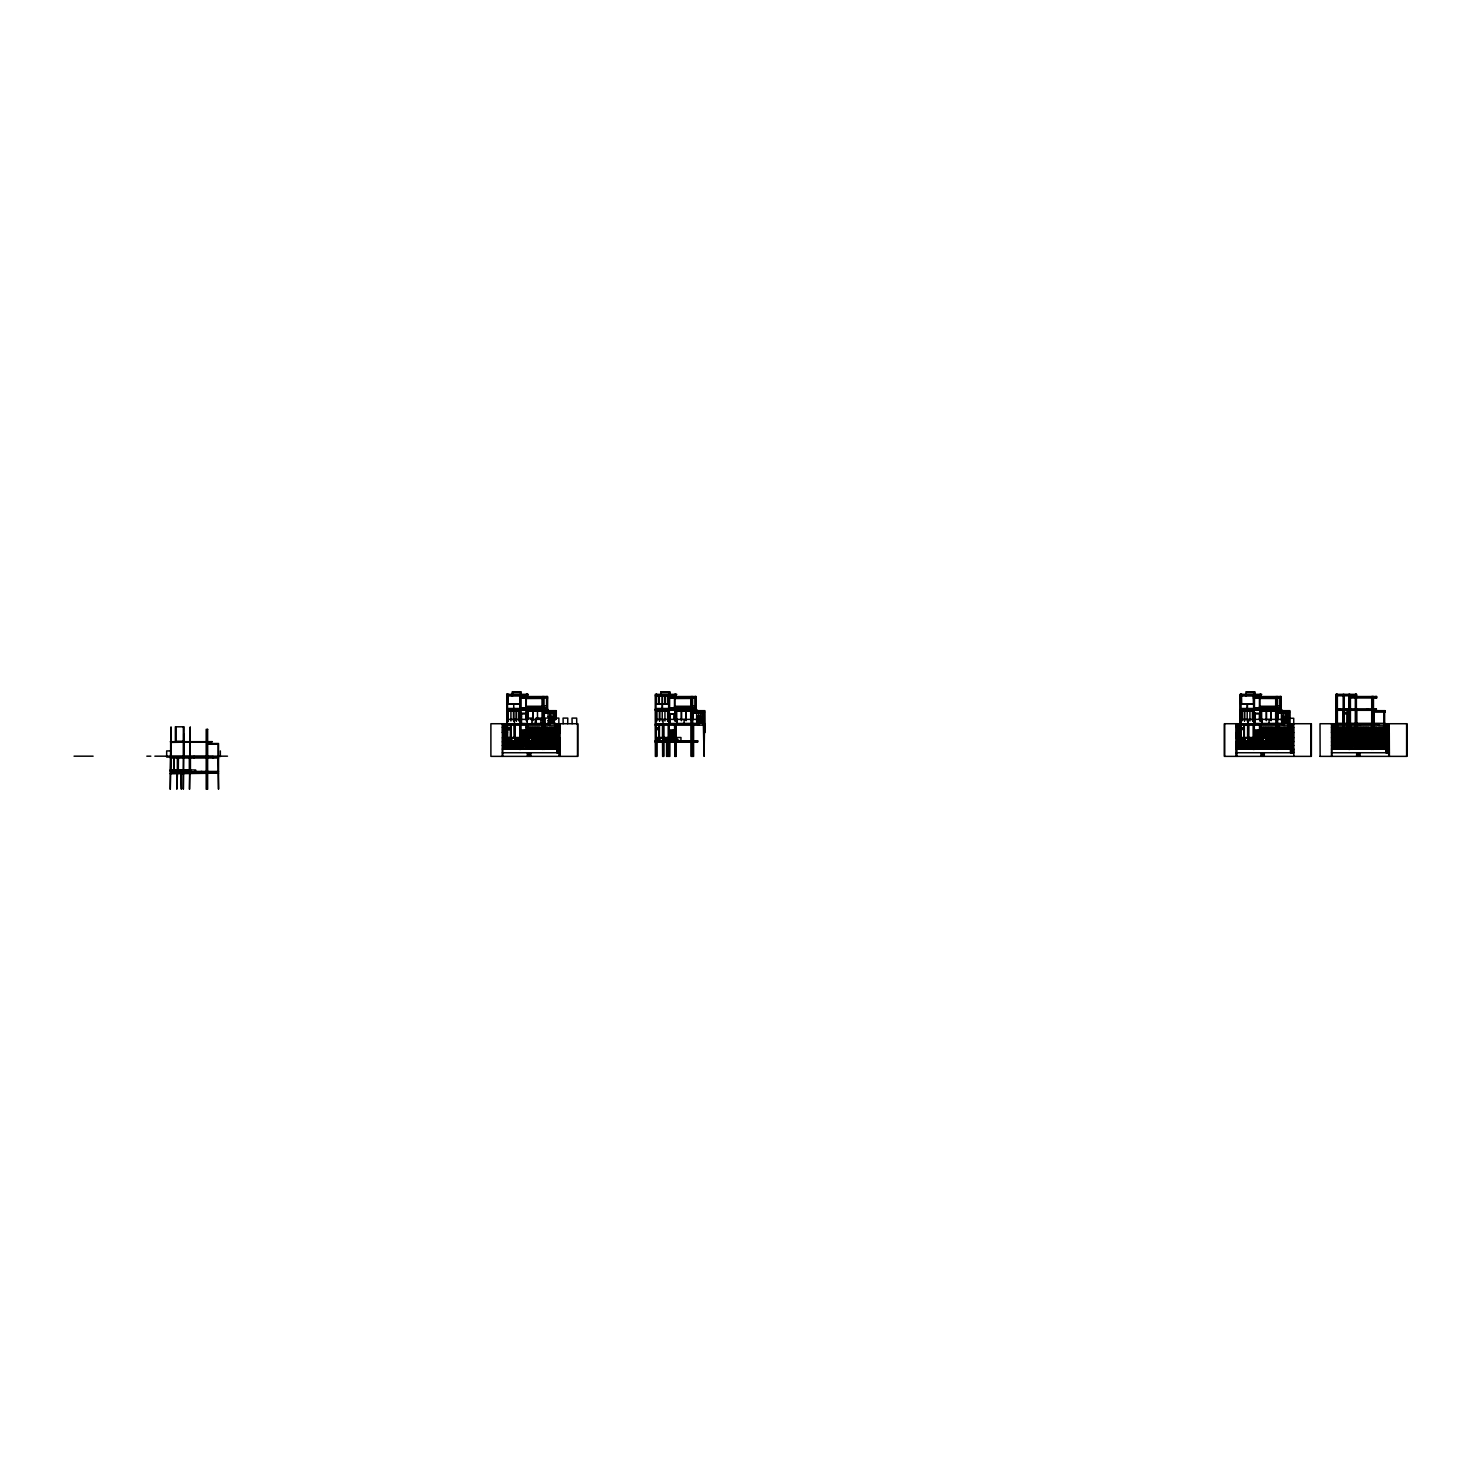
<?xml version="1.0" encoding="UTF-8"?>
<svg xmlns="http://www.w3.org/2000/svg" width="1481" height="1481" viewBox="0 0 1481 1481"><rect width="100%" height="100%" fill="white"/><g stroke="black" fill="none" stroke-linecap="round" stroke-linejoin="round"><path stroke-width="1.5" d="M549.858 720.729C547.766 716.6 555.356 716.156 548.081 716.656L548.081 713.027M550.08 720.877L550.099 716.73L548.137 716.73M548.118 720.784L551.895 720.784L551.839 716.804M551.895 720.877L551.913 716.73M696.736 716.73L696.718 720.877C708.603 720.821 691.683 713.935 700.587 716.656M698.736 720.729L698.699 716.73M1283.435 716.804C1284.619 730.448 1282.565 706.641 1281.676 720.877L1285.452 720.877L1285.471 716.73L1281.62 716.656M507.594 729.337L507.613 727.893L510.334 728.078L510.316 729.337L507.594 729.337L510.316 729.337M510.242 729.281L510.26 728.134M656.194 729.337L656.194 727.893L658.915 728.078L658.915 729.355L656.194 729.337L656.268 728.134M1241.152 729.337L1241.152 727.893L1243.892 728.078L1243.892 729.355L1241.208 729.096M660.952 691.812L669.782 691.812L669.782 696.07M1254.759 696.07L1254.759 691.812L1245.91 691.812L1246.039 696.07M513.092 692.534L520.349 692.534M661.674 692.534L669.042 692.534M1246.65 692.534L1254.018 692.534M506.65 694.348L528.236 694.348M676.817 694.348L655.25 694.348L655.361 756.365L656.842 756.365L656.842 738.001M1261.775 694.348L1240.208 694.348L1240.208 709.214L1280.787 709.214M507.168 695.07L527.106 695.07M675.688 695.07L655.768 695.07L655.768 704.271M1240.726 695.07L1260.646 695.07M507.52 695.441L519.868 695.441M656.12 695.441L668.449 695.441M1241.078 695.441L1253.407 695.441M506.743 695.792L527.477 695.792L527.477 694.348M655.342 695.792L675.503 695.792M1240.3 695.792L1260.479 695.792L1260.479 694.348M1335.881 695.792L1356.596 695.792L1356.596 694.348L1335.881 694.348L1336.177 745.48M668.32 696.533L696.2 696.533L696.2 708.492L669.393 708.492M1253.278 696.533L1281.176 696.533L1281.176 708.492L1254.351 708.492M1348.858 696.533L1376.738 696.533L1376.738 697.977L1348.858 697.977M520.22 697.255L546.563 697.255M669.042 697.255L695.459 697.255M1254.018 697.255L1280.417 697.255M547.6 697.977L519.738 697.977L519.738 696.533L547.618 696.533L547.618 708.492L520.794 708.492M668.32 697.977L696.181 697.977M1253.278 697.977L1281.158 697.977M520.886 698.051L525.829 698.051M542.213 698.347L526.255 698.347L526.255 706.326L542.213 706.326L542.213 698.347L526.329 698.421L526.255 706.326M674.41 698.051L669.486 698.051L669.486 707.696M690.812 698.347L674.836 698.347L674.855 706.326L690.812 706.326L690.812 698.347L674.91 698.421M1259.387 698.051L1254.444 698.051L1254.444 707.696M1259.813 698.347L1275.77 698.347L1275.752 706.326L1259.813 706.326L1259.813 698.347L1275.696 698.421L1275.696 706.252M520.09 704.141L507.391 704.141L520.016 704.216M668.672 704.141L655.972 704.141L668.597 704.216L668.412 694.348M1253.648 704.141L1240.948 704.141L1253.574 704.216L1253.37 694.348M544.027 705.771L546.563 705.771M692.627 705.771L695.163 705.771M1277.585 705.771L1280.121 705.771M525.903 706.678L542.583 706.678M674.484 706.678L691.164 706.678M1259.442 706.678L1276.122 706.678M520.794 707.77L546.563 707.77L546.582 696.533M669.393 707.77L695.144 707.77L695.163 696.533M1254.351 707.77L1280.102 707.77L1280.121 696.533M507.372 708.492L520.09 708.492M668.672 708.492L655.972 708.492L656.083 694.348M520.09 708.862L547.248 708.862M668.672 708.862L695.829 708.862M1253.648 708.862L1280.787 708.862M506.65 709.214L547.248 709.214M655.25 709.214L695.829 709.214M506.65 709.584L548.359 709.584L506.669 710.306M655.25 709.584L696.94 709.584L655.268 710.306M1240.226 710.306L1281.898 709.584L1240.208 709.584L1240.004 727.356M542.583 710.676L527.717 710.676L527.717 718.896M544.86 710.676L556.301 710.676L556.245 719.211M1372.924 710.676L1385.068 710.676L1385.068 712.12L1372.924 712.12M690.794 720.71L690.812 711.028L676.669 711.028L676.669 720.71M1241.818 711.102L1241.837 720.951L1241.763 711.028L1252.63 711.028L1252.63 721.006L1252.574 711.102M1275.77 720.71L1275.77 711.028L1261.627 711.028L1261.627 720.71M546.341 711.398L555.56 711.398M697.107 711.398L704.16 711.398M1282.065 711.398L1289.118 711.398M543.786 712.12L555.394 712.12M692.386 712.12L704.53 712.12M1289.488 712.12L1277.344 712.12L1277.344 710.676M1343.304 712.491L1348.099 712.491L1348.099 728.652M543.786 712.657L554.301 712.657L554.116 723.728L577.812 723.728L577.812 756.365L490.896 756.365L490.896 723.728L507.076 723.728M691.275 712.657L702.901 712.657M1276.233 712.657L1287.859 712.657L1287.859 723.191L1281.546 723.191M544.156 713.027L553.95 713.027L553.95 722.821L548.081 722.821M692.386 713.027L702.549 713.027L702.531 722.821L696.662 722.821M1277.344 713.027L1287.507 713.027L1287.489 722.821L1281.62 722.821M521.108 713.213L525.551 713.213M1254.666 713.213L1259.091 713.213M521.127 713.935L525.848 713.935L525.829 719.692M1254.666 713.935L1259.387 713.935L1259.387 719.692M1343.304 713.935L1348.099 713.935M527.236 718.1L531.975 718.1L531.883 723.728M536.196 718.1L540.935 718.1L540.843 723.728M549.895 718.1L545.156 718.1L545.156 723.728M554.116 718.1L558.855 718.1L558.855 723.728M1289.303 718.285L1293.728 718.285L1293.82 756.365M507.409 719.377L528.513 719.377M530.254 719.377L542.879 719.377L542.879 710.343M655.99 719.377L691.479 719.377L691.46 710.343M692.608 719.377L697.644 719.377L697.699 725.172M1240.948 719.377L1276.437 719.377L1276.437 710.343M1277.566 719.377L1282.602 719.377M548.081 721.006L551.987 721.006M700.587 721.006L696.662 721.006L696.662 713.027M1281.565 713.101L1281.546 721.006L1285.545 721.006M548.007 723.191L554.301 723.191M696.588 723.191L702.901 723.191L702.883 712.657M520.46 723.543L527.366 723.543M531.957 723.543L545.73 723.543M548.507 723.357L555.394 723.357L555.542 742.666M669.06 723.543L704.53 723.357M1254.018 723.543L1289.488 723.357M507.372 723.728L550.136 723.728L550.136 725.172M655.972 723.728L698.736 723.728L698.736 725.172M1240.634 723.728L1224.435 723.728L1224.435 756.365L1311.37 756.365L1311.37 723.728L1289.21 723.728L1289.062 749.108M1240.93 723.728L1283.694 723.728L1283.694 725.172M1384.106 723.728L1406.95 723.728L1406.95 756.365L1320.015 756.365M506.669 724.098L527.106 724.098L526.977 745.48M531.66 724.098L536.196 724.098M540.732 724.098L545.286 724.098M655.268 724.098L698.736 724.098M704.53 724.098L704.086 756.365L703.364 724.376M1240.226 724.098L1283.694 724.098M1383.902 724.098L1384.902 724.098M506.65 725.172L556.301 725.172M655.25 725.172L704.882 725.172M1240.208 725.172L1289.858 725.172M1335.806 725.172L1385.068 725.172M502.355 727.356L507.502 727.356M526.255 727.356L542.916 727.356M544.138 727.356L560.114 727.356M1235.913 727.356L1240.634 727.356M1260.942 727.356L1293.672 727.356M1331.493 727.356L1372.332 727.356M1373.553 727.356L1389.252 727.356M507.428 727.708L510.519 727.708M656.009 727.708L659.101 727.708M1240.985 727.708L1244.059 727.708M656.176 729.152L658.915 729.337L658.841 728.134M1241.152 729.152L1243.873 729.337L1243.818 728.134M507.428 729.522L510.519 729.522M656.009 729.522L659.101 729.522M1240.985 729.522L1244.059 729.522M526.31 730.263L521.238 730.263L521.238 737.501M674.91 730.263L669.819 730.263L670.004 737.501M1259.868 730.263L1254.777 730.263L1254.962 737.501M526.125 730.429L521.405 730.429L521.405 737.501M670.004 730.429L674.725 730.429M1254.962 730.429L1259.683 730.429M521.96 731.336L523.774 731.336M670.541 731.336L672.355 731.336M1255.499 731.336L1257.313 731.336M521.96 731.373L523.774 731.373M670.541 731.373L672.355 731.373M1255.499 731.373L1257.313 731.373M521.96 731.744L523.774 731.781M670.541 731.781L672.355 731.781M1255.499 731.781L1257.313 731.781M521.96 732.151L523.774 732.151M670.541 732.188L672.355 732.151M1255.499 732.188L1257.313 732.151M521.96 732.577L523.774 732.577M670.541 732.558L672.355 732.577M1255.499 732.558L1257.313 732.558M502.355 732.651L507.502 732.651M526.255 732.651L542.953 732.651M544.138 732.651L560.133 732.651M1235.913 732.651L1240.43 732.651M1259.516 732.651L1293.691 732.651M1331.493 732.651L1372.091 732.651M1373.368 732.651L1389.271 732.651L1389.382 756.365M521.96 732.947L523.774 732.984M670.541 732.984L672.355 732.984M1255.499 732.984L1257.313 732.947M521.96 733.354L523.774 733.391M670.541 733.391L672.355 733.354M1255.499 733.391L1257.313 733.354M521.96 733.798L523.774 733.761M670.541 733.798L672.355 733.761M1255.499 733.798L1257.313 733.798M521.96 734.15L523.774 734.187M670.541 734.187L672.355 734.15M1255.499 734.15L1257.313 734.187M521.96 734.595L523.774 734.557M670.541 734.595L672.355 734.595M1255.499 734.557L1257.313 734.595M521.96 735.002L523.774 734.965M670.541 735.002L672.355 734.965M1255.499 735.002L1257.313 734.965M521.96 735.798L523.774 735.761M670.541 735.761L672.355 735.798M1255.499 735.798L1257.313 735.761M521.96 736.205L523.774 736.168M670.541 736.205L672.355 736.205M1255.499 736.205L1257.313 736.168M521.96 736.557L523.774 736.557M670.541 736.594L672.355 736.557M1255.499 736.594L1257.313 736.594M507.057 737.501L532.382 737.501M655.657 737.501L680.964 737.501L680.945 740.778M1240.615 737.501L1265.922 737.501M502.355 737.742L507.391 737.742M526.273 737.742L542.953 737.742M543.953 737.742L560.17 737.742M1235.913 737.742L1240.3 737.742M1259.516 737.742L1293.709 737.742M1331.493 737.742L1372.424 737.742M1373.368 737.742L1389.289 737.742M507.057 737.871L527.477 737.871M655.657 737.871L676.058 737.871M1240.615 737.871L1261.016 737.871M514.907 738.593L527.958 739.149M663.488 738.593L676.595 739.149M1248.464 738.593L1261.516 738.593M507.057 738.963L512.482 738.963M655.657 738.963L660.619 738.963M1240.615 738.963L1245.577 738.963M514.888 739.149L529.032 739.149M663.469 739.149L677.687 739.149M1248.446 739.149L1262.645 739.685M514.87 739.685L530.087 740.222M663.451 739.685L678.687 740.222M1248.409 739.685L1263.645 739.685M663.432 740.222L679.742 740.778M1248.39 740.222L1264.7 740.778M506.613 740.778L549.044 740.778M1240.171 740.778L1282.602 740.778M1335.751 740.778L1378.182 740.778M184.07 741.315L175.369 741.315L175.369 726.801L184.07 726.801L183.348 789.188L183.348 726.801M506.613 741.315L549.044 741.315M655.213 741.315L697.644 741.315M1240.171 741.315L1282.602 741.315M170.278 741.685L212.357 741.685L171.018 742.407M170.648 742.037L207.284 742.037L207.284 756.18M502.355 741.851L543.027 741.851M544.36 741.851L560.188 741.851M1235.913 741.851L1293.746 741.851M1331.493 741.851L1389.326 741.851M506.613 742.222L549.044 742.222M1240.171 742.222L1282.602 742.222M207.284 744.221L218.151 744.221L218.151 756.18M502.355 745.48L560.225 745.48L560.262 756.365M1235.913 745.48L1293.765 745.48M1331.493 745.48L1389.345 745.48M502.355 749.108L560.244 749.108M1235.913 749.108L1293.802 749.108M1331.493 749.108L1389.382 749.108M171.167 750.923L166.668 750.923L166.668 757.087L171.167 757.087M502.355 752.737L560.262 752.737M1235.913 752.737L1293.82 752.737M1331.493 752.737L1389.4 752.737M74.05 756.18L93.099 756.18M146.823 756.18L150.821 756.18M154.857 756.18L227.482 756.18M171.018 756.55L213.449 756.55L213.449 757.994M667.542 756.365L666.58 756.365L666.58 740.537M676.206 756.365L674.781 756.365L674.781 724.209M170.278 757.272L218.522 757.272M170.278 757.994L218.522 757.994M170.278 769.972L195.677 769.972L195.677 773.23M170.278 770.324L190.234 770.324M178.257 771.046L191.327 771.601M170.278 771.434L184.07 771.434M194.4 771.434L218.522 771.434M178.257 771.601L192.4 772.138M171.018 771.805L217.8 771.805M178.257 772.138L193.493 772.138M178.257 772.693L194.585 773.23M170.278 773.249L218.522 773.249M170.278 773.767L212.357 773.23M1285.471 716.73L1283.657 716.73M1406.617 723.728L1406.617 756.365M1389.215 723.728L1389.104 756.365M1388.734 723.728L1388.734 727.356M1388.678 741.851L1388.678 745.48M1388.697 749.108L1388.697 756.365M1388.419 727.356L1388.345 741.851M1388.549 745.48L1388.549 749.108M1388.123 723.728L1388.123 727.356M1388.012 741.851L1387.901 752.737M1388.289 749.108L1388.289 752.737M1387.845 727.356L1387.697 741.851M1387.53 723.728L1387.53 727.356M1387.512 749.108L1387.512 752.737M1387.253 727.356L1387.271 737.742M1387.364 741.851L1387.123 752.737M1386.919 723.728L1386.919 727.356M1387.068 737.742L1387.068 741.851M1386.679 727.356L1386.66 737.742M1386.716 741.851L1386.753 752.737M1386.309 723.728L1386.309 727.356M1386.383 749.108L1386.383 752.737M1386.086 727.356L1386.068 737.742M1386.068 741.851L1385.994 752.737M1385.716 723.728L1385.716 727.356M1385.79 737.742L1385.79 741.851M1385.494 727.356L1385.457 737.742M1385.42 741.851L1385.29 749.108M1385.105 727.356L1385.068 723.357L1335.806 723.357L1335.584 727.356M1385.161 737.742L1385.161 741.851M1384.624 710.676L1384.642 749.108M1384.328 710.676L1384.531 712.12M1384.328 723.357L1384.494 727.356M1384.513 737.742L1384.513 741.851M1384.05 710.676L1384.291 712.12M1384.032 723.357L1384.291 725.172M1384.309 727.356L1384.235 737.742M1384.18 741.851L1384.18 745.48M1383.902 710.676L1383.939 742.666M1383.995 745.48L1383.995 749.108M1383.624 732.651L1383.624 737.742M1383.587 741.851L1383.587 745.48M1383.106 727.356L1383.106 732.651M1383.254 737.742L1383.254 741.851M1383.328 745.48L1383.328 749.108M1382.995 732.651L1382.995 737.742M1382.995 741.851L1382.995 745.48M1382.514 727.356L1382.365 737.742M1382.625 737.742L1382.625 741.851M1382.643 745.48L1382.643 749.108M1382.421 741.851L1382.421 745.48M1381.903 727.356L1381.903 732.651M1381.995 737.742L1381.995 741.851M1381.94 745.48L1381.94 749.108M1381.736 732.651L1381.736 737.742M1381.829 741.851L1381.829 745.48M1381.292 727.356L1381.292 732.651M1381.088 732.651L1381.088 737.742M1381.236 741.851L1381.218 749.108M1380.681 727.356L1380.681 732.651M1380.718 737.742L1380.496 749.108M1380.459 732.651L1380.459 737.742M1380.07 727.356L1380.07 732.651M1380.088 737.742L1379.996 745.48M1379.811 732.651L1379.811 737.742M1379.755 745.48L1379.755 749.108M1379.44 727.356L1379.44 732.651M1379.459 737.742L1379.366 745.48M1379.274 725.172L1379.274 723.728L1320.015 723.728L1320.126 756.365M1379.163 732.651L1379.163 737.742M1378.959 723.728L1378.959 725.172M1378.83 727.356L1378.83 732.651M1378.83 737.742L1378.737 745.48M1378.996 745.48L1378.996 749.108M1378.533 723.728L1378.533 725.172M1378.515 732.651L1378.515 737.742M1378.237 723.728L1378.237 725.172M1378.219 727.356L1378.219 732.651M1378.2 737.742L1378.182 742.222L1335.751 742.222L1335.732 737.742M1378.237 745.48L1378.237 749.108M1377.867 732.651L1377.867 737.742M1378.089 741.851L1378.089 745.48M1377.571 737.742L1377.811 742.222M1377.219 732.651L1377.219 737.742M1377.441 740.778L1377.46 749.108M1376.978 727.356L1376.978 732.651M1376.923 737.742L1377.145 742.222M1376.793 741.851L1376.701 749.108M1376.423 696.533L1376.423 697.977M1376.349 727.356L1376.571 737.742M1375.997 696.533L1375.997 697.977M1376.053 708.862L1376.053 710.306M1376.293 737.742L1376.145 745.48M1375.701 696.533L1375.701 697.977M1375.738 727.356L1375.923 737.742M1375.923 745.48L1375.923 749.108M1375.627 708.862L1375.627 710.306M1375.645 737.742L1375.479 745.48M1375.349 708.862L1375.349 710.306M1375.109 727.356L1375.275 737.742M1375.164 745.48L1375.164 749.108M1375.016 737.742L1374.812 745.48M1374.498 727.356L1374.646 737.742M1374.183 708.862L1374.387 749.108M1373.905 708.862L1373.887 740.537M1373.757 710.676L1373.72 741.851M1373.628 745.48L1373.628 749.108M1373.461 696.533L1373.498 745.48M1373.165 696.533L1373.146 749.46M1372.72 696.533L1372.72 697.977M1372.72 708.862L1372.72 710.306M1372.72 723.728L1372.72 725.172M1372.72 740.778L1372.887 749.108M1372.443 696.533L1372.443 697.977M1372.443 708.862L1372.443 710.306M1372.443 723.728L1372.443 725.172M1372.387 740.778L1372.498 742.222M1372.017 696.533L1372.147 749.108M1371.721 696.533L1371.702 749.46M1371.425 727.356L1371.462 737.742M1371.48 741.851L1371.406 749.108M1371.128 737.742L1371.128 741.851M1370.814 727.356L1370.832 737.742M1370.814 741.851L1370.814 745.48M1370.48 737.742L1370.48 741.851M1370.684 745.48L1370.684 749.108M1370.203 727.356L1370.203 737.742M1370.147 741.851L1370.147 745.48M1369.814 737.742L1369.814 741.851M1369.962 745.48L1369.962 749.108M1369.573 732.651L1369.573 737.742M1369.499 741.851L1369.222 749.108M1368.999 727.356L1369.166 741.851M1368.833 741.851L1368.833 745.48M1368.37 708.862L1368.333 710.306M1368.388 727.356L1368.518 741.851M1368.518 745.48L1368.518 749.108M1368.092 708.862L1368.092 710.306M1368.166 741.851L1368.166 745.48M1367.666 708.862L1367.666 710.306L1367.37 708.862M1367.778 727.356L1367.852 741.851M1367.796 745.48L1367.796 749.108M1367.5 741.851L1367.5 745.48M1367.167 727.356L1367.204 741.851M1367.074 745.48L1367.074 749.108M1366.815 741.851L1366.815 745.48M1366.556 727.356L1366.445 737.742M1366.148 741.851L1366.352 749.108M1365.945 727.356L1365.889 741.851M1365.63 749.108L1365.334 727.356M1364.908 749.108L1364.556 732.651M1364.723 727.356L1364.723 732.651M1364.112 727.356L1364.112 732.651M1364.149 741.851L1364.168 749.108M1363.927 732.651L1363.927 741.851M1363.501 727.356L1363.501 732.651M1363.483 741.851L1363.446 749.108M1363.316 732.651L1363.261 741.851M1362.89 727.356L1362.89 732.651M1362.816 741.851L1362.705 749.108M1362.687 732.651L1362.613 741.851M1362.261 727.356L1362.261 732.651M1362.057 732.651L1361.965 749.108M1361.65 727.356L1361.65 732.651M1361.428 732.651L1361.428 737.742M1361.483 741.851L1361.224 749.108M1361.02 727.356L1361.02 732.651M1360.798 732.651L1360.817 745.48M1360.336 723.728L1360.336 725.172M1360.41 727.356L1360.41 732.651M1360.465 745.48L1360.465 749.108M1360.058 723.728L1360.058 725.172M1360.169 732.651L1360.15 745.48M1359.78 727.356L1359.78 732.651M1359.725 745.48L1359.725 749.108M1359.873 752.737L1359.873 756.365M1359.336 723.728L1359.614 725.172M1359.539 732.651L1359.465 745.48M1359.428 752.737L1359.428 756.365M1359.151 727.356L1359.151 732.651M1358.91 732.651L1358.91 737.742M1358.799 741.851L1358.966 749.108M1358.984 752.737L1358.984 756.365M1358.521 727.356L1358.521 732.651M1358.688 737.742L1358.688 741.851M1358.54 752.737L1358.54 756.365M1358.262 732.651L1358.262 737.742M1358.207 749.108L1358.021 737.742M1358.096 752.737L1358.096 756.365M1357.892 727.356L1357.892 732.651M1357.633 732.651L1357.633 737.742M1357.651 752.737L1357.651 756.365M1357.374 737.742L1357.448 749.108M1357.207 752.737L1357.207 756.365M1356.892 708.862L1356.892 710.306M1357.003 732.651L1357.003 737.742M1356.726 708.862L1356.726 733.743M1356.726 737.742L1356.689 749.108M1356.763 752.737L1356.596 756.365M1356.374 694.348L1356.355 740.296M1356.078 694.348L1356.115 745.48M1355.855 694.348L1355.855 695.792M1355.763 696.533L1355.652 740.296M1355.837 740.778L1355.837 742.222M1355.911 745.48L1355.911 749.108M1355.337 694.348L1355.356 744.887M1355.115 696.533L1355.096 697.977M1355.096 732.651L1355.096 737.742M1355.115 740.778L1355.115 742.222M1355.152 745.48L1355.152 749.108M1354.763 727.356L1354.763 732.651M1354.745 737.742L1354.763 745.48M1354.467 732.651L1354.467 737.742M1354.134 727.356L1354.134 732.651M1354.097 737.742L1354.375 749.108M1353.819 732.651L1353.819 737.742M1353.504 727.356L1353.504 732.651M1353.19 732.651L1353.412 745.48M1352.875 727.356L1352.875 732.651M1352.542 732.651L1352.838 749.108M1352.264 727.356L1352.264 732.651M1352.116 737.742L1352.06 749.108M1351.635 727.356L1351.912 737.742M1351.468 737.742L1351.394 745.48M1351.005 727.356L1351.283 737.742M1351.301 745.48L1351.301 749.108M1350.802 737.742L1350.728 745.48M1350.413 696.644L1350.431 738.001M1350.524 745.48L1350.524 749.108M1350.32 708.862L1350.191 710.306M1350.135 737.742L1350.135 741.851M1349.765 749.108L1349.876 694.348L1349.654 749.479M1349.172 694.348L1349.395 745.48M1348.95 694.348L1348.932 749.479M1348.71 732.651L1348.728 745.48M1348.525 727.356L1348.525 732.651M1348.247 745.48L1348.247 749.108M1348.006 710.306L1348.006 708.862L1347.858 733.743M1348.08 732.651L1348.062 745.48M1347.284 710.306L1347.284 708.862L1347.136 733.743M1347.358 712.491L1347.358 728.652M1347.432 732.651L1347.506 749.108M1346.803 732.651L1346.766 749.108M1346.636 727.356L1346.636 732.651M1346.007 727.356L1346.044 749.108M1345.526 732.651L1345.526 741.851M1345.396 727.356L1345.396 732.651M1345.396 741.851L1345.322 749.108M1344.878 732.651L1344.878 741.851M1344.637 708.862L1344.637 710.306M1344.767 727.356L1344.767 732.651M1344.729 741.851L1344.618 749.108M1344.452 708.862L1344.452 710.306M1344.267 712.491L1344.285 728.652M1344.23 732.651L1344.211 741.851M1344.082 741.851L1343.933 749.108M1343.323 708.862L1343.323 733.743M1343.563 737.742L1343.248 749.108M1343.174 694.348L1343.174 738.001M1342.878 727.356L1342.878 732.651M1342.915 737.742L1342.767 745.48M1342.545 745.48L1342.545 749.108M1342.249 727.356L1342.101 745.48M1341.842 745.48L1341.842 749.108M1341.638 727.356L1341.453 745.48M1341.008 727.356L1340.971 741.851M1341.12 745.48L1341.12 749.108M1340.786 741.851L1340.786 745.48M1340.286 708.862L1340.361 710.306M1340.379 727.356L1340.324 741.851M1340.379 745.48L1340.379 749.108M1340.138 741.851L1340.138 745.48M1339.75 727.356L1339.657 741.851M1339.639 745.48L1339.639 749.108M1339.472 741.851L1339.472 745.48M1339.12 727.356L1338.88 749.108M1338.509 727.356L1338.361 741.851M1338.158 741.851L1338.121 749.108M1337.88 727.356L1337.491 745.48M1337.362 694.348L1337.38 738.001M1337.343 745.48L1337.343 749.108M1337.028 694.348L1336.843 745.48M1336.64 694.348L1336.621 744.887M1336.565 745.48L1336.565 749.108M1336.325 694.348L1336.306 742.592M1335.788 745.48L1335.788 749.108M1335.381 727.356L1335.381 732.651M1335.51 741.851L1335.51 745.48M1335.251 732.651L1335.066 741.851M1335.01 745.48L1335.01 749.108M1334.936 723.728L1334.751 732.651M1334.844 741.851L1334.844 745.48M1334.603 732.651L1334.418 741.851M1334.307 723.728L1333.752 741.851M1334.177 741.851L1334.233 749.108M1333.678 723.728L1333.511 732.651M1333.492 741.851L1333.455 749.108M1333.326 732.651L1333.104 741.851M1333.048 723.728L1332.9 732.651M1332.826 741.851L1332.826 745.48M1332.678 732.651L1332.678 737.742M1332.678 745.48L1332.678 749.108M1332.419 723.728L1332.271 732.651M1332.437 737.742L1332.437 741.851M1332.048 732.651L1332.048 737.742M1332.159 741.851L1331.919 749.108M1331.789 723.728L1331.641 732.651M1331.789 737.742L1331.789 756.365M1331.493 723.728L1331.493 756.365M1311.037 723.728L1311.037 756.365M1293.431 727.356L1293.394 741.851M1293.524 749.108L1293.524 752.737M1293.154 723.728L1293.154 727.356M1293.098 741.851L1293.098 745.48M1293.117 749.108L1293.117 752.737M1292.857 727.356L1292.765 741.851M1292.969 745.48L1292.709 752.737M1292.543 723.728L1292.543 727.356M1292.432 741.851L1292.321 752.737M1292.265 727.356L1292.117 741.851M1291.95 723.728L1291.95 727.356M1291.784 741.851L1291.543 752.737M1291.932 749.108L1291.932 752.737M1291.691 727.356L1291.488 741.851M1291.339 723.728L1291.339 727.356M1291.173 749.108L1291.173 752.737M1291.099 727.356L1291.08 737.742M1291.136 741.851L1291.006 749.108M1290.747 723.728L1290.747 727.356M1290.803 749.108L1290.803 752.737M1290.506 727.356L1290.432 752.737M1290.136 723.728L1289.877 737.742M1289.784 728.171L1289.858 710.676L1261.257 710.676L1261.257 720.951M1289.84 741.851L1289.729 749.108M1289.488 710.676L1289.488 732.651M1289.581 737.742L1289.581 741.851M1288.951 710.676L1288.711 712.12M1288.766 724.098L1288.729 732.651M1288.933 737.742L1288.933 741.851M1288.451 710.676L1288.6 723.357M1288.359 724.376L1288.414 749.108M1288.322 710.676L1288.229 712.12M1288.322 724.376L1288.322 742.666M1288.044 732.651L1288.044 737.742M1288.007 741.851L1288.007 745.48M1287.526 727.356L1287.526 732.651M1287.674 737.742L1287.674 741.851M1287.748 745.48L1287.748 749.108M1287.433 713.101L1287.433 722.747M1287.415 732.651L1287.415 737.742M1287.433 741.851L1287.433 745.48M1286.933 727.356L1286.785 737.742M1287.045 737.742L1287.063 749.108M1286.323 727.356L1286.323 732.651M1286.415 737.742L1286.36 749.108M1286.156 732.651L1286.156 737.742M1285.619 713.101L1285.619 722.747M1285.712 727.356L1285.712 732.651M1285.656 741.851L1285.638 749.108M1285.545 713.027L1285.545 722.821M1285.508 732.651L1285.508 737.742M1285.101 727.356L1285.101 732.651M1285.156 737.742L1284.916 749.108M1284.879 732.651L1284.879 737.742M1284.49 727.356L1284.49 732.651M1284.527 737.742L1284.416 745.48M1284.231 732.651L1284.231 737.742M1284.175 745.48L1284.175 749.108M1283.86 727.356L1283.86 732.651M1283.879 737.742L1283.786 745.48M1283.583 713.027L1283.583 722.821M1283.583 732.651L1283.583 737.742M1283.379 723.728L1283.361 725.172M1283.249 727.356L1283.249 732.651M1283.249 737.742L1283.416 749.108M1282.953 723.728L1282.953 725.172M1282.935 732.651L1282.935 737.742M1282.49 719.377L1282.657 725.172M1282.639 727.356L1282.639 732.651M1282.62 737.742L1282.657 749.108M1282.231 719.377L1282.398 723.728M1282.287 732.651L1282.287 737.742M1282.231 740.778L1282.231 742.222M1282.028 719.377L1282.139 723.728M1281.991 737.742L1281.991 741.851M1281.898 745.48L1281.898 749.108M1281.62 713.027L1281.639 721.006M1281.639 732.651L1281.639 737.742M1281.861 740.778L1281.88 745.48M1281.398 727.356L1281.398 732.651M1281.343 737.742L1281.565 742.222M1280.991 732.651L1280.991 737.742M1281.213 741.851L1281.121 749.108M1280.843 696.533L1280.787 710.306M1280.769 727.356L1280.769 732.651M1280.713 737.742L1280.343 749.108M1280.417 696.533L1280.473 710.306M1280.343 732.651L1280.343 737.742M1280.158 727.356L1280.158 732.651M1280.084 737.742L1280.084 741.851M1279.769 708.862L1279.769 710.306M1279.899 741.851L1279.899 745.48M1279.528 727.356L1279.436 741.851M1279.584 745.48L1279.584 749.108M1279.232 741.851L1279.232 745.48M1278.918 727.356L1279.066 737.742M1278.806 745.48L1278.806 749.108M1278.547 724.69L1278.584 745.48M1278.214 724.376L1278.307 740.537M1277.881 710.343L1277.881 719.544M1277.881 724.153L1278.066 749.108M1277.585 696.533L1277.566 749.46M1277.344 712.657L1277.344 721.08M1277.474 724.376L1277.529 742.222M1277.307 745.48L1277.307 749.108M1277.066 727.356L1277.14 737.742M1277.14 740.778L1277.251 745.48M1276.863 696.533L1276.863 697.977M1276.863 708.862L1276.863 710.306M1276.863 723.728L1276.863 725.172M1276.844 737.742L1276.807 742.222M1276.437 724.153L1276.566 749.108M1276.141 696.533L1276.122 749.46M1275.844 727.356L1275.882 737.742M1275.919 741.851L1275.826 749.108M1275.659 711.139L1275.659 720.247M1275.548 737.742L1275.548 741.851M1275.234 727.356L1275.252 737.742M1275.252 741.851L1275.104 749.108M1274.9 737.742L1274.9 741.851M1274.623 727.356L1274.623 737.742M1274.586 741.851L1274.586 745.48M1274.234 737.742L1274.234 741.851M1274.382 745.48L1274.382 749.108M1273.993 732.651L1273.993 737.742M1273.919 741.851L1273.919 745.48M1273.586 737.742L1273.586 741.851M1273.66 745.48L1273.66 749.108M1273.419 727.356L1273.364 737.742M1273.253 741.851L1273.253 745.48M1272.938 737.742L1272.938 741.851M1272.938 745.48L1272.938 749.108M1272.808 727.356L1272.734 737.742M1272.586 741.851L1272.586 745.48M1272.198 727.356L1272.272 741.851M1272.216 745.48L1272.216 749.108M1271.92 741.851L1271.92 745.48M1271.587 727.356L1271.624 741.851M1271.494 745.48L1271.494 749.108M1271.161 720.247L1271.161 711.139L1271.068 720.71M1271.253 741.851L1271.253 745.48M1270.976 727.356L1270.865 737.742M1270.772 745.48L1270.772 749.108M1270.587 741.851L1270.587 745.48M1270.365 727.356L1270.309 741.851M1269.92 741.851L1270.05 749.108M1269.754 727.356L1269.661 741.851M1269.254 741.851L1269.328 749.108M1269.087 719.377L1269.087 723.728M1269.143 727.356L1268.995 741.851M1268.532 727.356L1268.606 749.108M1267.921 727.356L1267.68 741.851M1267.903 741.851L1267.866 749.108M1267.31 727.356L1267.107 737.742M1267.236 741.851L1267.125 749.108M1267.033 737.742L1267.033 741.851M1266.459 711.139L1266.459 720.247M1266.681 727.356L1266.385 749.108M1266.329 711.028L1266.348 720.71M1266.07 727.356L1265.922 740.778M1265.903 741.851L1265.903 745.48M1265.644 745.48L1265.644 749.108M1265.44 727.356L1265.218 737.742M1265.237 741.851L1265.237 745.48M1264.83 727.356L1264.83 732.651M1264.904 745.48L1264.904 749.108M1264.589 732.651L1264.589 737.742M1264.57 741.851L1264.57 745.48M1264.293 752.737L1264.293 756.365M1264.2 727.356L1264.2 732.651M1264.145 745.48L1264.145 749.108M1263.959 732.651L1263.959 737.742M1263.885 741.851L1263.885 745.48M1263.848 752.737L1263.848 756.365M1263.571 727.356L1263.571 732.651M1263.386 745.48L1263.386 749.108M1263.404 752.737L1263.404 756.365M1263.33 732.651L1263.33 737.742M1263.219 741.851L1263.219 745.48M1262.941 727.356L1262.941 732.651M1262.96 752.737L1262.96 756.365M1262.701 732.651L1262.701 737.742M1262.553 741.851L1262.627 749.108M1262.515 752.737L1262.515 756.365M1262.127 723.654L1262.127 719.451L1262.053 723.728M1262.33 727.356L1262.33 732.651M1262.053 732.651L1262.053 737.742M1261.886 741.851L1261.868 749.108M1262.071 752.737L1262.071 756.365M1261.627 752.737L1261.627 756.365M1261.423 732.651L1261.423 737.742M1261.016 694.348L1261.201 696.533M1260.923 710.436L1260.905 721.469M1261.016 724.098L1261.016 738.963M1261.201 741.851L1261.109 749.108M1261.016 752.737L1261.201 756.365M1260.794 710.436L1260.775 721.247M1260.646 724.098L1260.646 738.593M1260.553 709.214L1260.553 721.34M1260.59 724.098L1260.35 749.108M1260.275 694.348L1260.183 697.977M1260.109 709.214L1260.109 721.34M1260.22 724.098L1260.053 738.963M1260.257 740.778L1260.257 742.222M1259.961 694.348L1259.757 695.792M1259.776 710.436L1259.739 719.618M1259.739 724.209L1259.776 744.887M1259.461 696.533L1259.442 708.862M1259.535 724.45L1259.535 738.593M1259.535 740.778L1259.535 742.222M1259.572 745.48L1259.572 749.108M1259.183 741.851L1259.183 745.48M1258.794 745.48L1258.794 749.108M1258.517 741.851L1258.517 745.48M1257.869 730.429L1257.869 737.501M1257.832 741.851L1257.832 745.48M1257.258 749.108L1257.165 741.851M1256.499 741.851L1256.48 749.108M1255.814 741.851L1255.721 749.108M1255.499 730.985L1255.499 736.964M1255.092 719.451L1255.092 723.654M1255.148 741.851L1255.148 745.48M1254.833 712.731L1255.036 723.728M1254.944 745.48L1254.944 749.108M1254.611 691.812L1254.666 696.533M1254.611 713.009L1254.518 721.34M1254.481 741.851L1254.481 745.48M1254.314 694.348L1254.148 721.34M1254.314 724.209L1254.314 744.887M1254.185 745.48L1254.185 749.108M1254.074 694.348L1254.074 749.479M1253.574 694.348L1253.629 708.492L1240.93 708.492L1241.078 694.348M1253.722 709.214L1253.667 723.728M1253.592 724.209L1253.574 744.887M1253.37 710.436L1253.352 719.618M1253.296 723.728L1253.352 749.479M1253 721.247L1253 710.676L1241.393 710.676L1241.393 721.247M1253.148 741.851L1253.148 745.48M1252.667 745.48L1252.667 749.108M1252.482 741.851L1252.482 745.48M1251.815 741.851L1251.926 749.108M1251.149 741.851L1251.186 749.108M1250.482 741.851L1250.464 749.108M1249.927 711.028L1249.908 721.006M1249.816 741.851L1249.742 749.108M1248.89 737.501L1248.89 738.963M1249.149 741.851L1249.038 749.108M1248.631 724.098L1248.668 738.593M1248.52 724.098L1248.372 740.778M1248.502 741.851L1248.353 749.108M1248.002 723.728L1247.983 719.377L1247.909 723.654M1248.15 724.098L1248.15 738.963M1247.835 741.851L1247.668 749.108M1247.354 708.418L1247.372 704.216L1247.298 708.492M1247.613 724.45L1247.576 737.501M1247.206 711.028L1247.187 721.006M1247.187 741.851L1247.187 745.48M1246.965 745.48L1246.965 749.108M1246.521 741.851L1246.521 745.48M1246.262 745.48L1246.262 749.108M1245.873 741.851L1245.873 745.48M1245.54 745.48L1245.54 749.108M1245.206 741.851L1245.206 745.48M1244.706 737.501L1244.799 749.108M1244.355 724.098L1244.336 737.871M1243.984 724.098L1244.096 741.851M1244.059 745.48L1244.059 749.108M1243.836 737.501L1243.836 740.778M1243.892 741.851L1243.892 745.48M1243.429 737.742L1243.3 749.108M1242.781 737.742L1242.781 741.851M1242.578 741.851L1242.54 749.108M1242.133 737.742L1242.133 741.851M1241.781 694.348L1241.781 695.792M1241.93 741.851L1241.93 745.48M1241.467 694.348L1241.467 703.531L1241.263 694.348M1241.467 737.742L1241.467 741.851M1241.763 745.48L1241.763 749.108M1241.245 724.209L1241.263 745.48M1241.022 709.584L1241.041 744.887M1240.985 745.48L1240.985 749.108M1240.745 694.348L1240.726 704.271M1240.671 709.214L1240.671 721.34M1240.615 724.098L1240.597 745.48M1240.3 694.348L1240.523 744.887M1240.152 737.742L1240.208 749.108M1239.801 727.356L1239.671 737.742M1239.375 723.728L1239.375 727.356M1239.486 737.742L1239.486 741.851M1239.43 745.48L1239.43 749.108M1239.19 727.356L1238.838 741.851M1239.264 741.851L1239.264 745.48M1238.727 723.728L1238.727 727.356M1238.56 727.356L1238.394 737.742M1238.597 741.851L1238.653 749.108M1238.097 723.728L1237.931 732.651M1238.172 737.742L1238.172 741.851M1237.931 741.851L1237.875 749.108M1237.468 723.728L1237.468 727.356M1237.746 732.651L1237.524 741.851M1237.32 727.356L1237.32 732.651M1237.246 741.851L1237.246 745.48M1236.839 723.728L1236.839 727.356M1237.098 732.651L1236.857 756.365M1236.691 727.356L1236.691 732.651M1236.579 741.851L1236.579 745.48M1236.209 723.728L1236.209 727.356M1236.468 732.651L1236.468 737.742M1236.339 745.48L1236.339 749.108M1235.913 723.728L1235.913 756.365M1224.565 723.728L1224.565 756.365M704.327 710.676L704.53 732.651M703.993 710.676L703.993 712.12M703.753 710.676L703.79 712.12M703.808 724.098L703.808 732.651L704.826 732.651L704.882 710.676L676.299 710.676L676.299 720.951M703.512 710.676L703.623 723.357M703.271 710.676L703.271 712.12M700.643 713.101L700.661 722.747M700.587 713.027L700.587 722.821M698.625 713.027L698.625 722.821M698.384 723.728L698.384 725.172M697.995 723.728L697.995 725.172M697.329 719.377L697.421 723.728M697.273 740.778L697.273 742.222M696.977 719.377L697.181 723.728M696.903 740.778L696.903 742.222M695.866 696.533L695.829 710.306M695.459 696.533L695.515 710.306M694.793 708.862L694.793 710.306M693.608 724.69L693.589 756.365L691.164 756.365L691.164 696.533M693.238 724.376L693.238 756.365M692.904 710.343L692.923 719.544M692.923 724.153L692.923 756.365M692.627 696.533L692.608 756.365L692.497 724.376M692.386 712.657L692.386 721.08M692.182 740.778L691.96 742.222L691.849 740.778M691.905 696.533L691.905 697.977M691.905 708.862L691.905 710.306M691.905 723.728L691.905 725.172M691.46 724.153L691.479 756.365M690.701 711.139L690.701 720.247M686.092 711.028L686.092 720.71M685.981 711.139L685.981 720.247M684.129 719.377L684.129 723.728M681.501 711.139L681.482 720.247M681.371 711.028L681.39 720.71M677.169 723.654L677.169 719.451L677.095 723.728M676.225 696.533L676.225 694.348L676.058 695.792M675.928 710.436L675.928 721.469M676.058 724.098L675.947 756.365M675.817 710.436L675.651 721.247M675.614 724.098L675.817 756.365M675.503 694.348L675.317 695.792M675.577 709.214L675.577 721.34M675.54 724.209L675.466 756.365M674.984 694.348L675.225 697.977M675.151 709.214L675.151 721.34M675.262 724.098L675.206 756.365M674.799 694.348L674.799 695.792M674.818 710.436L674.781 719.618M674.503 696.533L674.484 708.862M674.577 724.45L674.577 738.593M674.577 740.778L674.577 742.222M673.448 730.985L673.448 736.964M672.892 730.429L672.911 737.501M672.355 730.985L672.355 736.964M670.06 719.377L670.06 723.728M669.986 723.654L669.893 714.12L674.244 714.12L674.244 719.766L674.429 713.935L669.708 713.935L669.708 719.692M669.893 740.296L669.875 756.365L668.394 756.365L668.338 723.728M669.653 691.812L669.708 696.533M669.375 694.348L669.356 721.34M669.134 724.209L669.171 756.365M668.82 695.07L669.06 725.172M669.005 740.778L669.005 742.222M668.616 694.348L668.69 723.728M668.616 724.209L668.634 756.365M668.394 710.436L668.412 719.618M668.079 695.792L668.098 704.03M668.042 721.247L668.024 710.676L656.435 710.676L656.435 721.247M667.672 721.006L667.672 711.028L656.786 711.028L656.805 721.006M667.302 740.537L667.32 756.365M666.802 740.204L666.82 756.365M665.469 695.792L665.45 704.03M665.284 695.626L665.265 704.086M665.099 695.792L665.099 704.03M664.95 711.028L664.95 721.006M663.914 737.501L663.914 738.963M663.655 724.098L663.71 738.593M663.729 740.204L663.747 756.365L662.618 756.365L662.618 740.296M663.544 724.098L663.507 756.365M663.025 719.377L663.025 723.728M663.192 724.098L663.192 738.963M663.007 740.204L663.025 756.365M662.636 724.45L662.636 737.501M662.636 740.296L662.785 756.365M662.47 695.792L662.34 708.492L662.285 695.626M662.599 724.45L662.599 737.501M662.229 711.028L662.229 721.006M661.081 691.812L660.952 696.07M659.748 737.501L659.748 738.963M659.286 695.626L659.304 704.086M659.471 724.098L659.378 737.871M659.119 695.792L659.119 704.03M659.026 724.098L659.026 740.778M658.878 737.501L658.878 740.778M656.824 694.348L656.824 695.792M656.49 694.348L656.472 704.03M656.49 738.001L656.509 756.365M656.305 694.348L656.305 704.086M656.305 724.209L656.287 756.365M656.064 709.584L656.12 756.365M655.713 709.214L655.713 721.34M655.657 724.098L655.768 756.365M577.497 723.728L577.497 756.365M576.757 723.728L576.664 718.1L572.018 718.1L572.129 723.728M567.704 723.728L567.797 718.1L563.076 718.1L563.169 723.728M560.096 723.728L559.966 756.365M559.596 723.728L559.874 732.651M559.837 737.742L559.837 756.365M559.3 727.356L559.17 756.365M559.54 741.851L559.559 756.365M559.003 723.728L559.003 727.356M558.707 727.356L558.578 741.851M558.892 741.851L558.763 752.737M558.393 723.728L558.393 727.356M558.374 749.108L558.374 752.737M558.133 727.356L558.133 737.742M558.226 741.851L558.115 749.108M557.8 723.728L557.8 727.356M557.93 737.742L557.93 741.851M558.004 749.108L558.004 752.737M557.541 727.356L557.541 737.742M557.578 741.851L557.615 752.737M557.189 723.728L557.189 727.356M557.245 749.108L557.245 752.737M556.967 727.356L556.93 737.742M556.93 741.851L556.875 752.737M556.578 723.728L556.578 727.356M556.671 737.742L556.671 741.851M556.245 723.691L556.338 737.742M556.301 741.851L556.301 745.48M555.93 712.12L555.93 710.676L555.745 718.951M555.93 725.172L555.93 732.651M556.023 737.742L556.023 741.851M556.171 745.48L556.171 749.108M555.782 727.356L555.727 737.742M555.671 741.851L555.523 749.108M555.505 710.676L555.542 719.803M555.153 710.676L555.042 719.377M555.208 724.098L555.097 737.742M555.06 741.851L555.06 745.48M554.783 710.676L554.801 719.803M554.801 723.357L554.783 742.666M554.857 745.48L554.857 749.108M554.579 727.356L554.486 737.742M554.468 741.851L554.468 745.48M554.116 737.742L554.116 741.851M554.19 745.48L554.19 749.108M553.987 727.356L553.857 737.742M553.875 741.851L553.875 745.48M553.487 737.742L553.487 741.851M553.505 745.48L553.505 749.108M553.376 727.356L553.228 737.742M553.283 741.851L553.283 745.48M552.857 737.742L552.857 741.851M552.802 745.48L552.802 749.108M552.765 727.356L552.598 737.742M552.691 741.851L552.691 745.48M551.987 713.027L551.987 722.821M552.154 727.356L551.969 737.742M552.098 741.851L552.098 749.108M551.598 737.742L551.598 741.851M551.543 727.356L551.321 737.742M551.487 741.851L551.358 749.108M550.969 737.742L550.876 745.48M550.932 727.356L550.673 737.742M550.34 737.742L550.247 745.48M550.617 745.48L550.617 749.108M550.025 713.027L550.043 722.821M550.321 727.356L550.043 737.742M549.969 713.101L549.803 725.172M549.858 745.48L549.858 749.108M549.692 727.356L549.692 732.651M549.71 737.742L549.599 745.48M549.118 723.728L549.395 725.172M549.395 732.651L549.395 737.742M549.099 745.48L549.099 749.108M548.951 723.728L548.581 719.377L548.748 723.728M549.081 727.356L549.081 732.651M549.062 737.742L548.97 745.48M548.748 732.651L548.748 737.742M548.673 740.778L548.673 742.222M548.433 737.742L548.34 749.108M548.1 732.651L548.1 737.742M548.007 740.778L547.97 742.222M547.84 727.356L547.84 732.651M547.803 737.742L547.563 749.108M547.285 696.533L547.248 710.306M547.452 732.651L547.452 737.742M547.23 727.356L547.23 732.651M547.155 737.742L547.007 745.48M546.915 708.492L546.915 710.306M546.804 732.651L546.804 737.742M546.804 745.48L546.804 749.108M546.6 727.356L546.6 732.651M546.526 737.742L546.359 745.48M546.211 708.862L546.211 710.306M546.156 732.651L546.156 737.742M546.026 745.48L546.026 749.108M545.989 727.356L545.989 732.651M545.878 737.742L545.878 741.851M545.508 737.742L545.36 727.356M545.693 741.851L545.693 745.48M545.249 737.742L545.249 741.851M545.267 745.48L545.267 749.108M545.008 724.69L545.008 738.26M545.027 741.851L545.027 745.48M544.619 724.376L544.601 741.851M544.508 745.48L544.508 749.108M544.323 710.343L544.342 719.544M544.323 724.153L544.36 745.48M544.027 696.533L544.045 749.46M543.601 740.778L543.601 742.222M543.749 745.48L543.749 749.108M543.305 696.533L543.305 697.977M543.305 708.862L543.305 710.306M543.305 723.728L543.305 725.172M543.249 740.778L543.379 742.222M543.009 745.48L543.009 749.108M542.879 724.153L542.879 744.85M542.564 696.533L542.583 749.46M542.231 720.71L542.213 711.028L528.069 711.028L528.088 718.766M542.305 727.356L542.305 732.651M541.99 737.742L541.99 741.851M542.287 745.48L542.287 749.108M541.694 727.356L541.694 737.742M541.694 741.851L541.694 745.48M541.546 745.48L541.546 749.108M541.083 727.356L541.065 737.742M541.343 737.742L541.343 741.851M541.028 741.851L540.824 749.108M540.695 737.742L540.695 741.851M540.435 732.651L540.435 737.742M540.361 741.851L540.361 745.48M539.862 727.356L539.806 737.742M540.028 737.742L540.028 741.851M540.102 745.48L540.102 749.108M539.695 741.851L539.695 745.48M539.251 727.356L539.177 737.742M539.38 737.742L539.38 741.851M539.38 745.48L539.38 749.108M539.028 741.851L539.028 745.48M538.64 727.356L538.64 732.651M538.732 737.742L538.732 741.851M538.658 745.48L538.658 749.108M538.566 732.651L538.566 737.742M538.362 741.851L538.362 745.48M538.029 727.356L538.066 741.851M537.696 741.851L537.936 749.108M537.492 711.028L537.51 718.766M537.436 727.356L537.307 737.742M537.214 745.48L537.214 749.108M536.825 727.356L536.825 732.651M536.751 737.742L537.029 745.48M536.677 732.651L536.677 737.742M536.492 749.108L536.363 741.851M536.289 718.1L536.196 723.728M536.215 727.356L536.103 741.851M535.53 723.728L535.548 719.377L535.474 723.654M535.604 727.356L535.604 732.651M535.696 741.851L535.77 749.108M535.437 732.651L535.437 741.851M534.993 727.356L534.993 732.651M535.03 741.851L535.048 749.108M534.808 732.651L534.789 741.851M534.363 727.356L534.363 732.651M534.363 741.851L534.308 749.108M534.178 732.651L534.141 741.851M533.752 727.356L533.752 732.651M533.697 741.851L533.586 749.108M533.549 732.651L533.475 741.851M533.141 727.356L533.141 732.651M532.79 720.71L532.79 711.028L532.679 720.247M532.919 732.651L532.845 749.108M532.512 727.356L532.512 732.651M532.29 732.651L532.364 740.778M532.345 741.851L532.345 745.48M531.901 727.356L531.901 732.651M532.086 745.48L532.086 749.108M531.66 732.651L531.679 745.48M531.272 727.356L531.272 732.651M531.272 740.778L514.833 740.222L515.073 724.098M531.346 745.48L531.346 749.108M531.031 732.651L531.031 737.742M531.013 741.851L531.013 745.48M530.642 727.356L530.642 732.651M530.587 745.48L530.587 749.108M530.753 752.737L530.753 756.365M530.402 732.651L530.402 737.742M530.346 741.851L530.346 745.48M530.309 752.737L530.309 756.365M530.031 727.356L530.031 732.651M529.772 732.651L529.772 737.742M529.68 741.851L529.828 749.108M529.865 752.737L529.865 756.365M529.402 727.356L529.402 732.651M529.42 752.737L529.42 756.365M529.143 732.651L529.143 737.742M529.087 749.108L528.995 741.851M528.773 727.356L528.773 732.651M528.976 752.737L528.976 756.365M528.513 732.651L528.513 737.742M528.532 752.737L528.532 756.365M528.18 711.139L528.199 717.97M528.328 741.851L528.31 749.108M527.865 732.651L527.865 737.742M528.088 752.737L528.088 756.365M527.643 694.348L527.643 696.533M527.606 724.69L527.588 733.743M527.662 741.851L527.551 749.108M527.643 752.737L527.643 756.365M527.217 710.436L527.236 723.728M527.477 724.098L527.477 738.963M527.477 752.737L527.477 756.365M526.921 694.348L526.921 695.792M526.995 709.214L526.958 719.618M526.736 694.348L526.625 697.977M526.625 710.436L526.644 719.618M526.681 724.098L526.644 738.963M526.718 740.778L526.718 742.222M526.792 745.48L526.792 749.108M526.403 694.348L526.384 695.792M526.57 709.214L526.57 721.34M526.533 724.209L526.514 738.963M526.218 694.348L526.218 695.792M526.199 710.436L526.218 719.618M526.199 724.209L526.218 744.887M526.014 745.48L526.014 749.108M525.903 696.533L525.903 708.862M525.588 730.985L525.588 736.964M525.644 741.851L525.644 745.48M525.255 745.48L525.255 749.108M524.866 730.985L524.848 736.964M524.959 741.851L524.959 745.48M524.311 730.429L524.311 737.501M524.293 741.851L524.293 745.48M523.774 730.985L523.774 736.964M523.608 741.851L523.7 749.108M522.941 741.851L522.941 749.108M522.275 741.851L522.275 745.48M521.96 730.985L521.96 736.964M522.164 745.48L522.164 749.108M521.442 713.268L521.479 723.728M521.608 741.851L521.386 749.108M521.127 696.533L521.201 691.812L512.352 691.812L512.352 696.07M521.293 712.731L521.293 721.34M520.794 694.348L520.96 721.34M520.757 724.209L520.923 745.48M520.534 694.348L520.46 708.862M520.46 709.584L520.534 749.479M520.22 695.07L520.22 705.049M520.183 709.214L520.109 723.728M520.257 741.851L520.257 745.48M519.812 694.348L520.072 708.492M519.812 710.436L519.812 719.618M520.035 724.209L519.812 749.479M519.738 723.728L519.738 725.172M519.683 740.778L519.59 745.48M519.442 721.247L519.442 710.676L507.835 710.676L507.853 721.247M519.072 721.006L519.091 711.028L508.205 711.028L508.205 721.006M518.924 741.851L519.109 749.108M518.257 741.851L518.369 749.108M517.628 749.108L517.591 741.851M516.925 741.851L516.906 749.108M516.443 711.102L516.443 720.951M516.351 711.028L516.369 721.006M516.277 741.851L516.184 749.108M515.61 741.851L515.499 749.108M515.332 737.501L515.332 738.963M514.944 741.851L514.796 749.108M514.61 724.098L514.833 740.778M514.444 719.377L514.444 723.728M514.296 741.851L514.111 749.108M514.055 724.45L514.018 737.501M513.74 704.141L513.74 708.492M513.648 711.028L513.648 721.006M513.629 741.851L513.629 745.48M513.574 711.102L513.574 720.951M513.426 745.48L513.426 749.108M512.981 741.851L512.704 749.108M512.5 691.812L512.5 696.07M512.315 741.851L512.315 745.48M511.982 745.48L511.982 749.108M511.667 741.851L511.667 745.48M511.241 737.501L511.186 741.851M511.241 745.48L511.241 749.108M510.926 711.028L510.926 721.006M510.871 724.098L510.871 737.501M511.001 741.851L511.001 745.48M510.797 724.098L510.538 741.851M510.427 724.098L510.445 740.778M510.353 741.851L510.501 749.108M509.89 737.742L509.742 749.108M509.223 737.742L508.983 749.108M508.575 737.742L508.372 745.48M508.242 694.348L508.242 695.792M508.224 745.48L508.224 749.108M507.89 694.348L507.89 703.531M507.798 737.501L507.927 741.851M507.724 694.348L507.465 708.418M507.483 709.584L507.483 723.654M507.705 724.209L507.446 749.108M507.187 694.348L507.168 742.592M506.983 694.348L507.039 745.48M506.743 694.348L506.761 744.887M506.669 745.48L506.669 749.108M506.446 723.728L506.261 732.651M506.372 741.851L506.372 745.48M506.113 732.651L505.947 741.851M505.817 723.728L505.632 732.651M505.706 741.851L505.891 749.108M505.465 732.651L505.28 741.851M505.188 723.728L504.836 737.742M505.04 741.851L505.114 749.108M504.558 723.728L504.392 732.651M504.632 737.742L504.373 745.48M504.188 732.651L504.188 737.742M504.336 745.48L504.336 749.108M503.929 723.728L503.762 732.651M503.966 737.742L503.966 741.851M503.559 732.651L503.559 737.742M503.707 741.851L503.559 749.108M503.299 723.728L503.133 732.651M503.318 737.742L503.318 741.851M502.911 732.651L502.911 737.742M503.022 741.851L503.022 745.48M502.67 723.728L502.522 732.651M502.651 737.742L502.651 756.365M502.355 723.728L502.355 756.365M220.336 750.923L220.336 756.55M217.8 756.18L218.522 789.188L218.522 743.499L206.914 743.499L206.914 789.188M217.059 771.805L217.059 773.249M213.449 771.805L213.449 773.249M212.709 756.55L212.709 757.994M212.709 771.805L212.709 773.249M201.842 771.434L201.842 773.249M201.12 771.434L201.12 773.249M195.288 771.805L195.288 773.249M194.566 771.805L194.566 773.249M194.215 756.402L194.215 757.994M194.215 771.805L194.215 773.249M193.493 756.55L193.493 757.994M193.493 771.805L193.493 773.249M190.42 771.046L190.42 756.902L189.327 756.902L189.327 771.046M189.864 742.037L189.864 756.18M189.864 757.272L189.864 769.972M183.7 734.058L183.7 741.315M183.7 742.037L183.7 756.55M181.348 771.434L181.348 789.188L180.626 771.434M178.627 769.972L178.627 773.249M178.442 756.902L178.257 773.23M177.905 757.272L177.905 773.249M177.35 756.902L177.35 769.972M177.535 771.434L176.813 789.188L176.813 771.434M176.091 726.801L176.091 741.315M174.462 769.972L174.462 773.249M174.092 757.272L174.092 770.324M173.721 757.272L173.721 773.249M170.648 741.685L170.648 769.972M1376.367 708.862L1335.806 708.862L1335.806 710.306L1376.367 710.306L1376.367 708.862M521.442 716.119L520.368 716.119L521.442 716.286M1254.999 716.119L1253.907 716.119L1254.981 716.286M171.018 727.171L170.278 789.188L171.018 727.171M190.234 727.171L189.512 789.188L190.234 727.171M207.636 729.355L206.192 729.355L206.192 789.188L207.636 789.188L207.636 729.355M523.959 730.799L521.775 730.799L521.775 737.149L523.959 737.149L523.959 730.799M525.755 730.799L524.681 730.799L524.681 737.149L525.755 737.149L525.755 730.799M672.541 730.799L670.356 730.799L670.356 737.149L672.541 737.149L672.541 730.799M674.355 730.799L673.263 730.799L673.263 737.149L674.355 737.149L674.355 730.799M1257.499 730.799L1255.333 730.799L1255.333 737.149L1257.499 737.149L1257.499 730.799M1259.313 730.799L1258.221 730.799L1258.221 737.149L1259.313 737.149L1259.313 730.799M523.774 735.354L521.96 735.354L523.774 735.391M672.355 735.354L670.541 735.354L672.355 735.391M1257.313 735.354L1255.499 735.354L1257.313 735.391M697.644 740.778L655.213 740.778L655.213 742.222L697.644 742.222L697.644 740.778M1343.915 738.001L1343.915 694.348L1343.896 738.001M1339.639 710.306L1339.639 708.862L1339.565 710.306M1244.558 720.951L1244.54 711.102L1244.466 721.006M696.607 742.222L696.607 740.778L696.551 742.222M659.582 720.951L659.582 711.102L659.508 721.006"/></g></svg>
